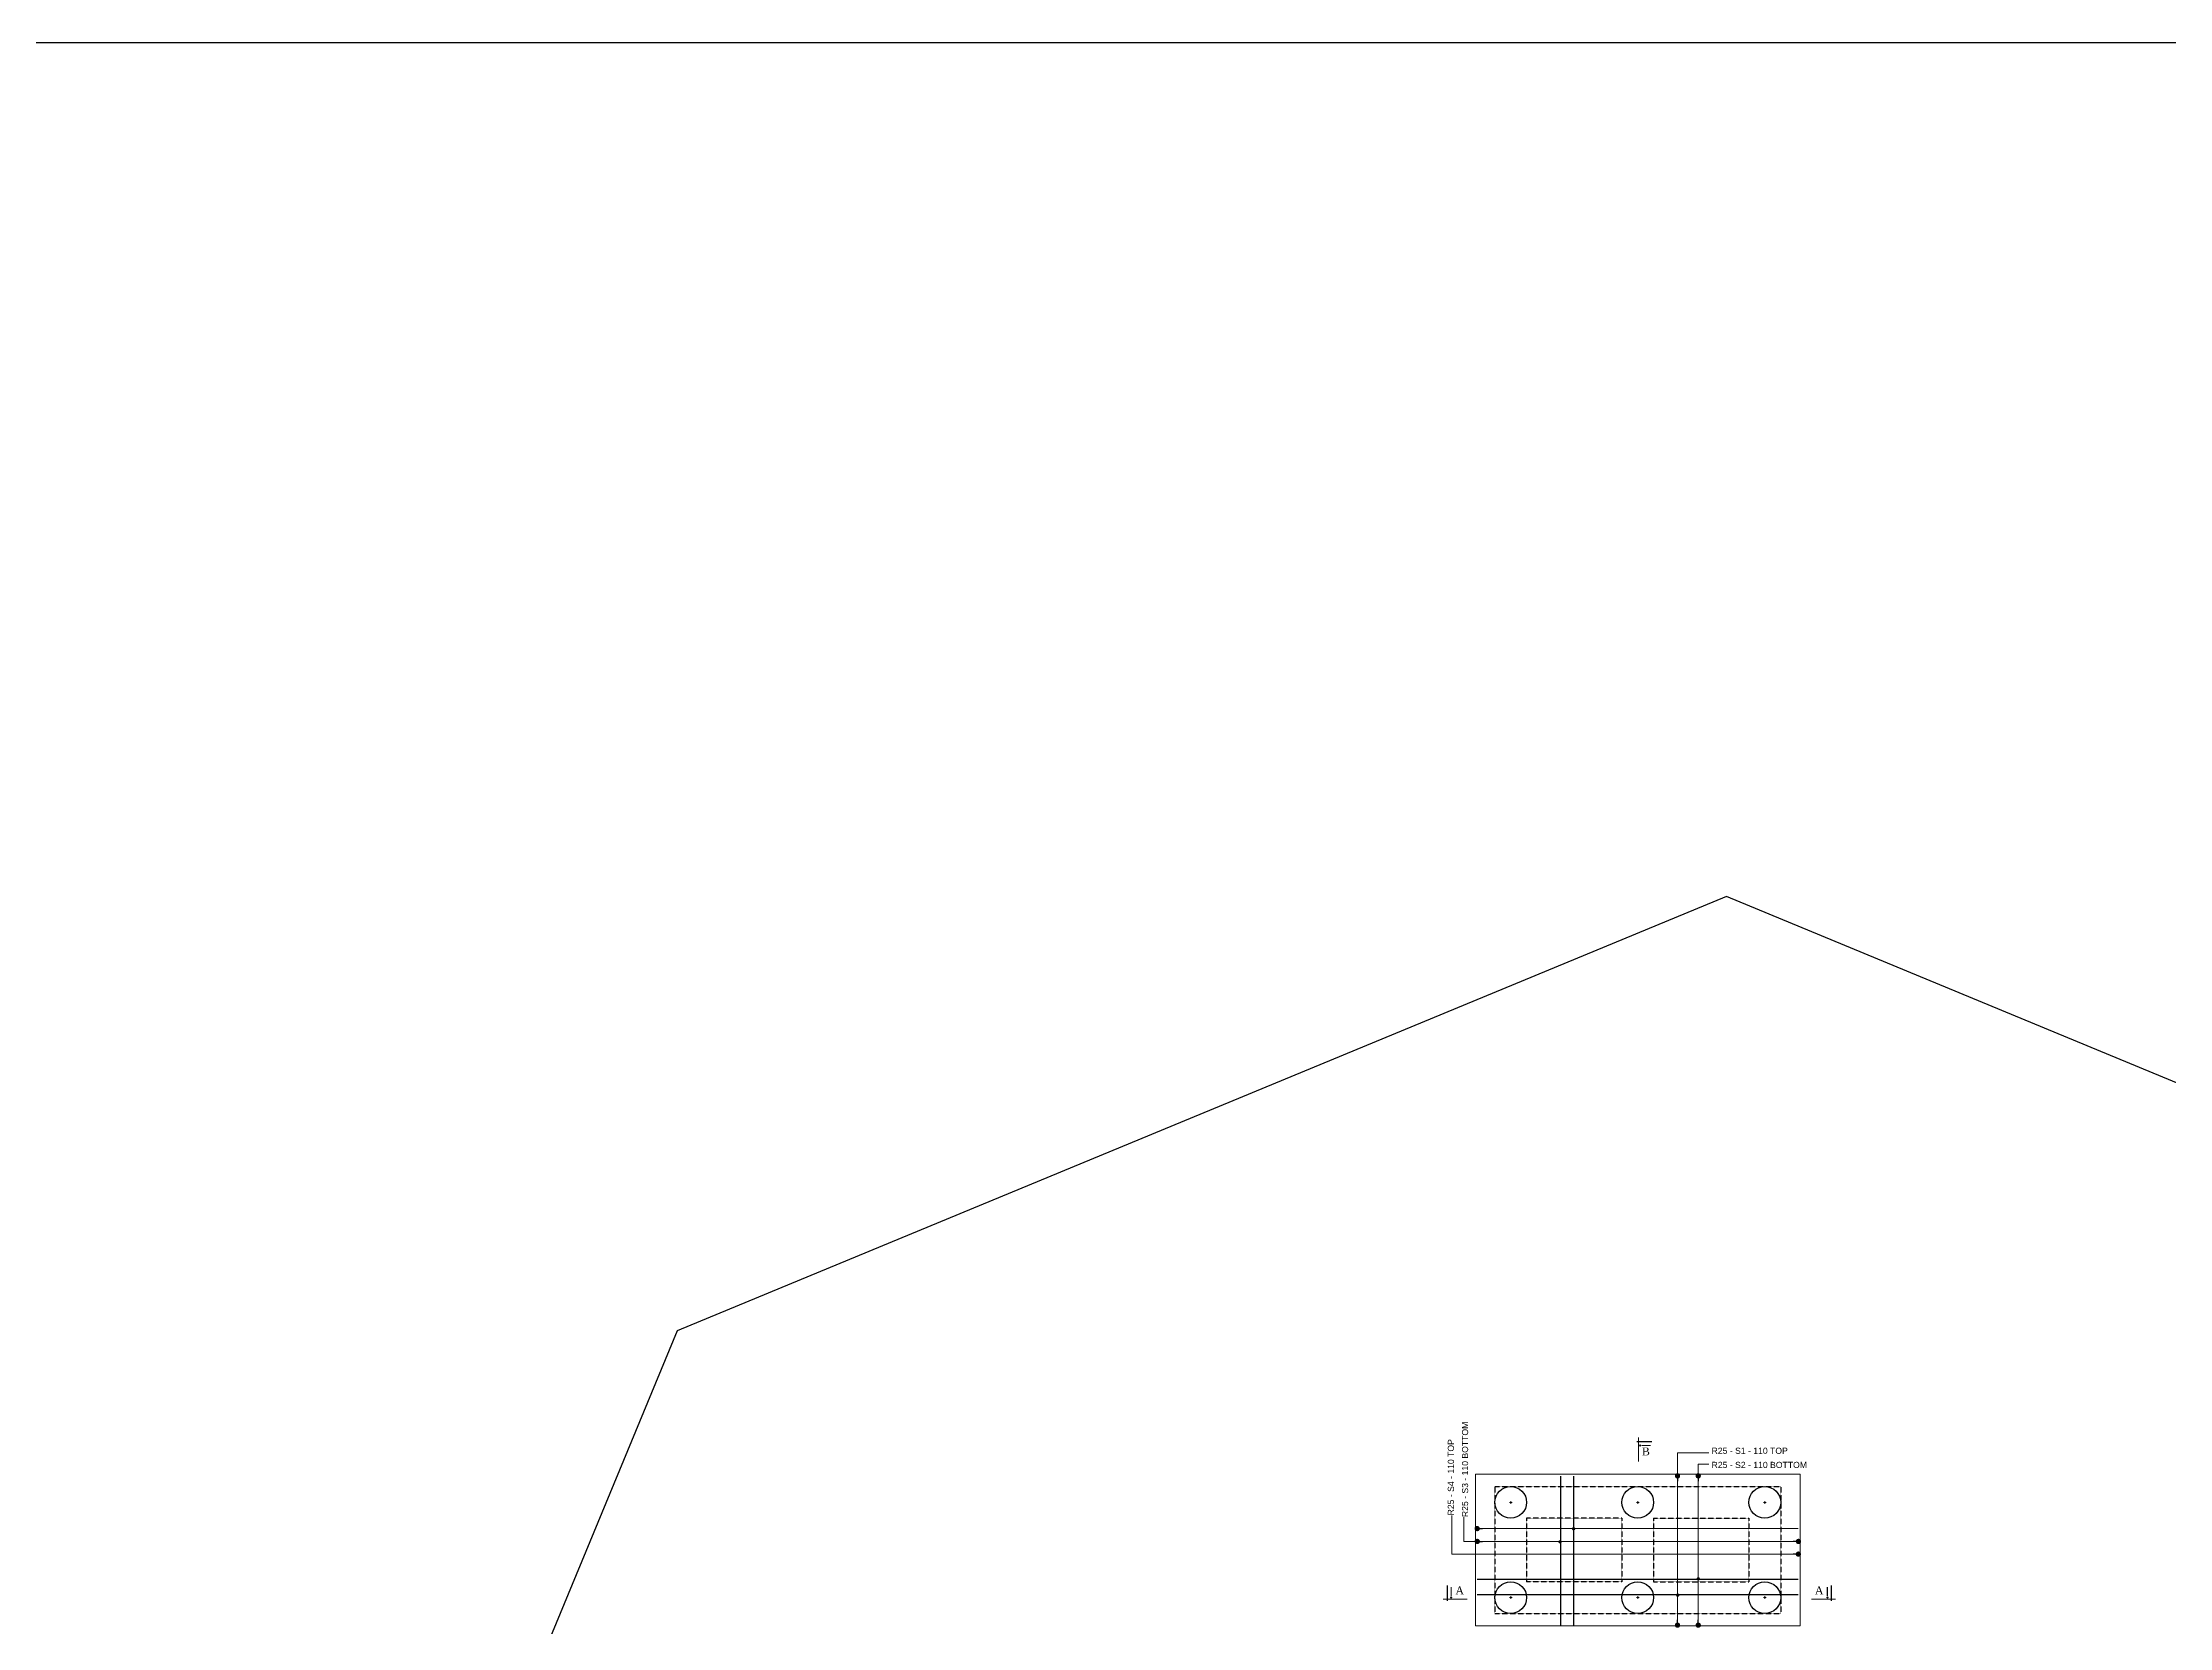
# Model space of a CAD drawing. Header units: millimetres. Extents: x -684453 to 35267, y -286696 to 273430.
# Drawn here: x -328212 to -267942, y -188356 to -143446 of the extents above; entities that cross this region are included whole.
import ezdxf

# ---------------------------------------------------------------- set-up
doc = ezdxf.new("R2010")
doc.units = ezdxf.units.MM
doc.linetypes.add('DASHED', pattern=[0.75, 0.5, -0.25])
doc.linetypes.add('HIDDEN', pattern=[9.525, 6.35, -3.175])
for name, color, linetype, lineweight in [('Center Line', 34, 'Continuous', 15), ('Dimision', 4, 'Continuous', 9), ('Pile', 11, 'Continuous', 15), ('Pire Line', 11, 'Continuous', 25), ('Rod', 12, 'Continuous', 30), ('Text', 7, 'Continuous', 15)]:
    doc.layers.add(name, color=color, linetype=linetype, lineweight=lineweight)
doc.styles.add('ROMANS', font='arial.ttf', dxfattribs={"height": 200})
doc.styles.get("Standard").update_dxf_attribs({"font": 'times.ttf'})
doc.linetypes.add('BATTING', pattern='A,0.00254,-2.54,[134,ltypeshp.shx,S=2.54,R=0,X=-2.54,Y=0],-5.08,[134,ltypeshp.shx,S=2.54,R=180,X=2.54,Y=0],-2.54', length=10.16254)
doc.dimstyles.new('ISO-25', dxfattribs={"dimtxt": 175, "dimasz": 100, "dimexe": 65, "dimexo": 115.625, "dimgap": 40, "dimtad": 1, "dimtoh": 1, "dimdec": 0, "dimtxsty": 'Standard', "dimblk": 'DOT', "dimcen": 300, "dimclrd": 256, "dimclre": 256, "dimclrt": 256, "dimadec": 0, "dimazin": 0, "dimtfac": 1, "dimtdec": 0, "dimtix": 1, "dimtmove": 0, "dimatfit": 3, "dimldrblk": 'DOT', "dimfxl": 75, "dimlwd": -1, "dimarcsym": 0})

# ---------------------------------------------------------------- blocks, each defined once
blk = doc.blocks.new('_Dot')
at = {"color": 0, "linetype": 'ByBlock', "lineweight": -2}
blk.add_line((-0.5, 0), (-1, 0), dxfattribs=at)
at = {"color": 0, "linetype": 'ByBlock', "const_width": 0.5}
blk.add_lwpolyline([(-0.25, 0, 1), (0.25, 0, 1)], format="xyb", close=True, dxfattribs=at)

msp = doc.modelspace()

# ---------------------------------------------------------------- hatches: boundary and pattern name
at = {"layer": 'Dimision', "ltscale": 5}
h = msp.add_hatch(color=256, dxfattribs=at)
h.paths.add_polyline_path([(-284877, -185559.6, 1), (-284777, -185559.6)])
h.paths.add_polyline_path([(-284877, -185559.6), (-284777, -185559.6, 1)])
h = msp.add_hatch(color=256, dxfattribs=at)
h.paths.add_polyline_path([(-284854.3, -185559.6, 1), (-284804.3, -185559.6)])
h.paths.add_polyline_path([(-284854.3, -185559.6), (-284804.3, -185559.6, 1)])
h = msp.add_hatch(color=256, dxfattribs=at)
h.paths.add_polyline_path([(-285258.7, -185930.4, 1), (-285158.7, -185930.4)])
h.paths.add_polyline_path([(-285258.7, -185930.4), (-285158.7, -185930.4, 1)])
h = msp.add_hatch(color=256, dxfattribs=at)
h.paths.add_polyline_path([(-285236.1, -185930.4, 1), (-285186.1, -185930.4)])
h.paths.add_polyline_path([(-285236.1, -185930.4), (-285186.1, -185930.4, 1)])
h = msp.add_hatch(color=256, dxfattribs=at)
h.paths.add_polyline_path([(-281926, -187439.6, 1), (-281826, -187439.6)])
h.paths.add_polyline_path([(-281926, -187439.6), (-281826, -187439.6, 1)])
h = msp.add_hatch(color=256, dxfattribs=at)
h.paths.add_polyline_path([(-281903.4, -187439.6, 1), (-281853.4, -187439.6)])
h.paths.add_polyline_path([(-281903.4, -187439.6), (-281853.4, -187439.6, 1)])
h = msp.add_hatch(color=256, dxfattribs=at)
h.paths.add_polyline_path([(-281345.3, -186978.5, 1), (-281245.3, -186978.5)])
h.paths.add_polyline_path([(-281345.3, -186978.5), (-281245.3, -186978.5, 1)])
h = msp.add_hatch(color=256, dxfattribs=at)
h.paths.add_polyline_path([(-281322.6, -186978.5, 1), (-281272.6, -186978.5)])
h.paths.add_polyline_path([(-281322.6, -186978.5), (-281272.6, -186978.5, 1)])
at = {"layer": 'Text'}
for points in [[(-282923.3, -183200.1, 1), (-282959.2, -183200.1, 1)], [(-288295.9, -187488.2, 1), (-288295.9, -187524, 1)], [(-277634, -187488.2, -1), (-277634, -187524, -1)]]:
    msp.add_hatch(color=256, dxfattribs=at).paths.add_polyline_path(points)

# ---------------------------------------------------------------- linework, layer by layer
at = {"ltscale": 0.25}
msp.add_lwpolyline([(-448752, -143445.8), (-207672.5, -143445.8), (-207672.5, -286695.7), (-448752, -286695.7)], close=True, dxfattribs=at)
at = {"layer": 'Center Line'}
for p, q in [((-286646.7, -184811.5), (-286571.7, -184811.5)), ((-286609.2, -184849), (-286609.2, -184774)), ((-283046.7, -184811.5), (-282971.7, -184811.5)), ((-283009.2, -184849), (-283009.2, -184774)), ((-279446.7, -184811.5), (-279371.7, -184811.5)), ((-279409.2, -184849), (-279409.2, -184774)), ((-286646.7, -187511.5), (-286571.7, -187511.5)), ((-286609.2, -187549), (-286609.2, -187474)), ((-283046.7, -187511.5), (-282971.7, -187511.5)), ((-283009.2, -187549), (-283009.2, -187474)), ((-279446.7, -187511.5), (-279371.7, -187511.5)), ((-279409.2, -187549), (-279409.2, -187474))]:
    msp.add_line(p, q, dxfattribs=at)
at = {"layer": 'Dimision', "ltscale": 5}
for centre in [(-284829.3, -185559.6), (-284829.3, -185559.6), (-285211.1, -185930.4), (-285211.1, -185930.4), (-281878.4, -187439.6), (-281878.4, -187439.6), (-281297.6, -186978.5), (-281297.6, -186978.5)]:
    msp.add_circle(centre, 25, dxfattribs=at)
at = {"layer": 'Pile', "ltscale": 3}
for p, q in [((-278409.2, -184011.5), (-287609.2, -184011.5)), ((-287609.2, -188311.5), (-287609.2, -184011.5)), ((-278409.2, -184011.5), (-278409.2, -188311.5)), ((-278409.2, -188311.5), (-287609.2, -188311.5))]:
    msp.add_line(p, q, dxfattribs=at)
at = {"layer": 'Pire Line', "linetype": 'HIDDEN', "ltscale": 0.2}
for p, q in [((-287059.2, -184361.5), (-278959.2, -184361.5)), ((-287059.2, -184361.5), (-287059.2, -187961.5)), ((-278959.2, -184361.5), (-278959.2, -187961.5)), ((-283459.2, -185261.5), (-286159.2, -185261.5)), ((-286159.2, -185261.5), (-286159.2, -187061.5)), ((-283459.2, -185261.5), (-283459.2, -187061.5)), ((-282559.2, -185261.5), (-279859.2, -185261.5)), ((-282559.2, -185261.5), (-282559.2, -187061.5)), ((-279859.2, -185261.5), (-279859.2, -187061.5)), ((-283459.2, -187061.5), (-286159.2, -187061.5)), ((-282559.2, -187061.5), (-279859.2, -187061.5)), ((-287059.2, -187961.5), (-278959.2, -187961.5))]:
    msp.add_line(p, q, dxfattribs=at)
at = {"layer": 'Pire Line', "color": 2, "linetype": 'BATTING', "ltscale": 150}
msp.add_lwpolyline([(-238454.8, -209683.5), (-250768.9, -179954.6), (-280497.8, -167640.5), (-310226.7, -179954.6), (-322540.8, -209683.5), (-310226.7, -239412.4), (-280497.8, -251726.6), (-250768.9, -239412.4)], close=True, dxfattribs=at)
at = {"layer": 'Pire Line', "ltscale": 0.25}
for centre in [(-286609.2, -184811.5), (-283009.2, -184811.5), (-279409.2, -184811.5), (-286609.2, -187511.5), (-283009.2, -187511.5), (-279409.2, -187511.5)]:
    msp.add_circle(centre, 450, dxfattribs=at)
at = {"layer": 'Rod', "linetype": 'DASHED', "ltscale": 5}
for p, q in [((-285202.3, -184070), (-285202.3, -188287.1)), ((-278459.2, -186993.6), (-287562.5, -186993.6))]:
    msp.add_line(p, q, dxfattribs=at)
at = {"layer": 'Rod', "ltscale": 0.1}
for p, q in [((-284832.1, -184070), (-284832.1, -188287.1)), ((-278459.2, -187435.1), (-287559.2, -187435.1))]:
    msp.add_line(p, q, dxfattribs=at)
at = {"layer": 'Text'}
for p, q in [((-282989.4, -183655.4), (-282989.4, -182971.3)), ((-287840.6, -187554.2), (-288524.8, -187554.2)), ((-278089.3, -187554.2), (-277405.1, -187554.2))]:
    msp.add_line(p, q, dxfattribs=at)
at = {"layer": 'Text', "const_width": 35.9}
for points in [[(-283044.3, -183089.9), (-282601.9, -183089.9)], [(-282895.8, -183200.1), (-282646.3, -183200.1)], [(-288406.1, -187609.1), (-288406.1, -187166.7)], [(-288295.9, -187460.6), (-288295.9, -187211.1)], [(-277634, -187460.6), (-277634, -187211.1)], [(-277523.8, -187609.1), (-277523.8, -187166.7)]]:
    msp.add_lwpolyline(points, dxfattribs=at)
at = {"layer": 'Text'}
for centre in [(-282941.3, -183200.1), (-288295.9, -187506.1), (-277634, -187506.1)]:
    msp.add_circle(centre, 17.9, dxfattribs=at)

# ---------------------------------------------------------------- texts
at = {"layer": 'Text', "style": 'ROMANS'}
for s, p in [('R25 - S3 - 110 BOTTOM', (-287815.8, -185229.1)), ('R25 - S4 - 110 TOP', (-288217.2, -185180))]:
    msp.add_text(s, height=175, rotation=90, dxfattribs=at).set_placement(p)
at = {"layer": 'Text'}
for s, p in [('B', (-282893.1, -183481.2)), ('A', (-288176.9, -187419.4)), ('A', (-277990.9, -187419.4))]:
    msp.add_text(s, height=224.2, dxfattribs=at).set_placement(p)
at = {"layer": 'Text', "style": 'ROMANS'}
for s, p in [('R25 - S1 - 110 TOP', (-280917.1, -183436.6)), ('R25 - S2 - 110 BOTTOM', (-280917.1, -183838))]:
    msp.add_text(s, height=175, dxfattribs=at).set_placement(p)

# ---------------------------------------------------------------- leaders
at = {"layer": 'Dimision', "ltscale": 5}
for points in [[(-281882.4, -188291.2), (-281882.4, -183405.1), (-280996.8, -183405.1)], [(-281295.6, -188291.2), (-281295.6, -183732.3), (-280996.8, -183732.3)], [(-281882.4, -184061.5), (-281882.4, -188291.2)], [(-281295.6, -184061.5), (-281295.6, -188291.2)], [(-278459.2, -186278), (-288274, -186278), (-288274, -185180.6)], [(-278456.4, -185918.5), (-287936.1, -185918.8), (-287936.1, -185234.8)], [(-287559.2, -185554.8), (-278459.2, -185554.8)], [(-287556.4, -185918.5), (-278456.4, -185918.5)]]:
    msp.add_leader(points, dimstyle='ISO-25', override={"dimasz": 150, "dimtad": 0}, dxfattribs=at)

doc.saveas('drawing.dxf')
